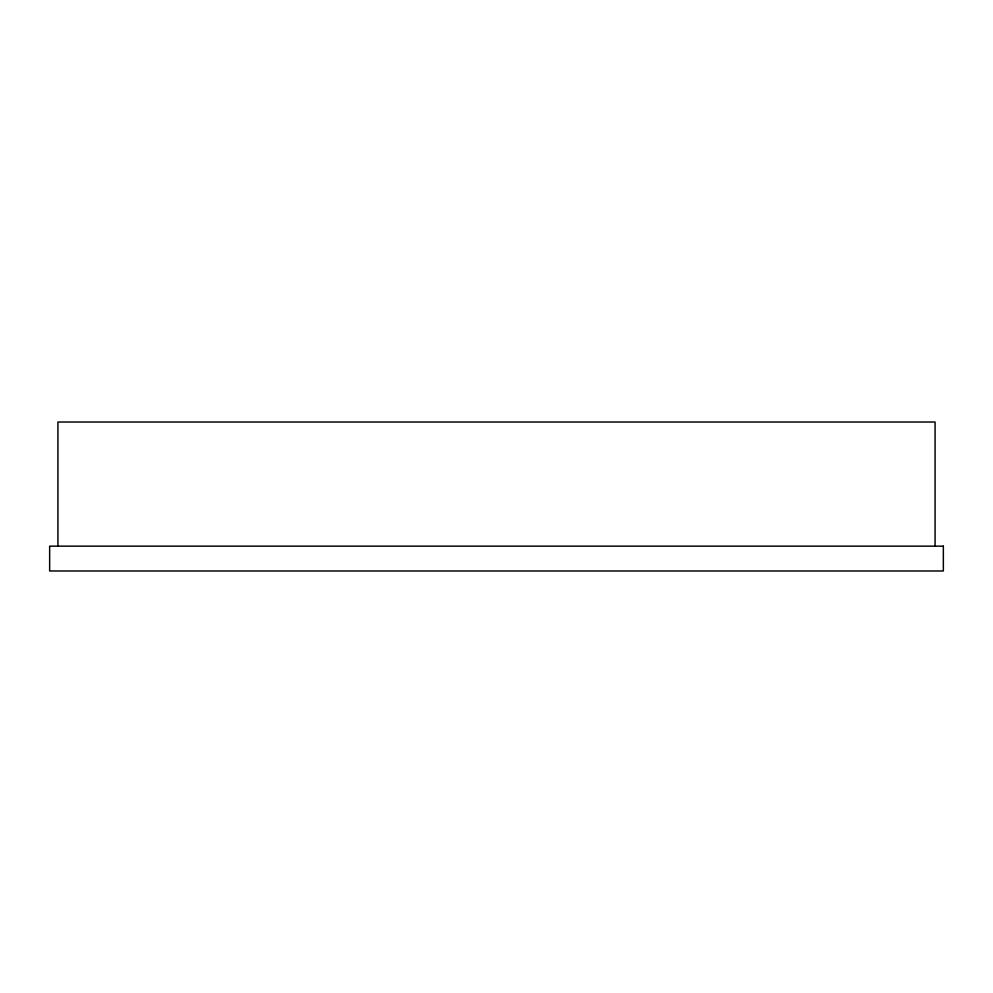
<?xml version="1.0" encoding="UTF-8"?>
<svg xmlns="http://www.w3.org/2000/svg" width="993" height="993" viewBox="0 0 993 993"><rect width="100%" height="100%" fill="white"/><g stroke="black" fill="none" stroke-linecap="round" stroke-linejoin="round"><path stroke-width="1.49" d="M935.071 546.15L935.071 422.025L57.929 422.025L57.929 546.15M943.35 546.15L49.65 546.15L49.65 570.975L943.35 570.975L943.35 546.15"/></g></svg>
